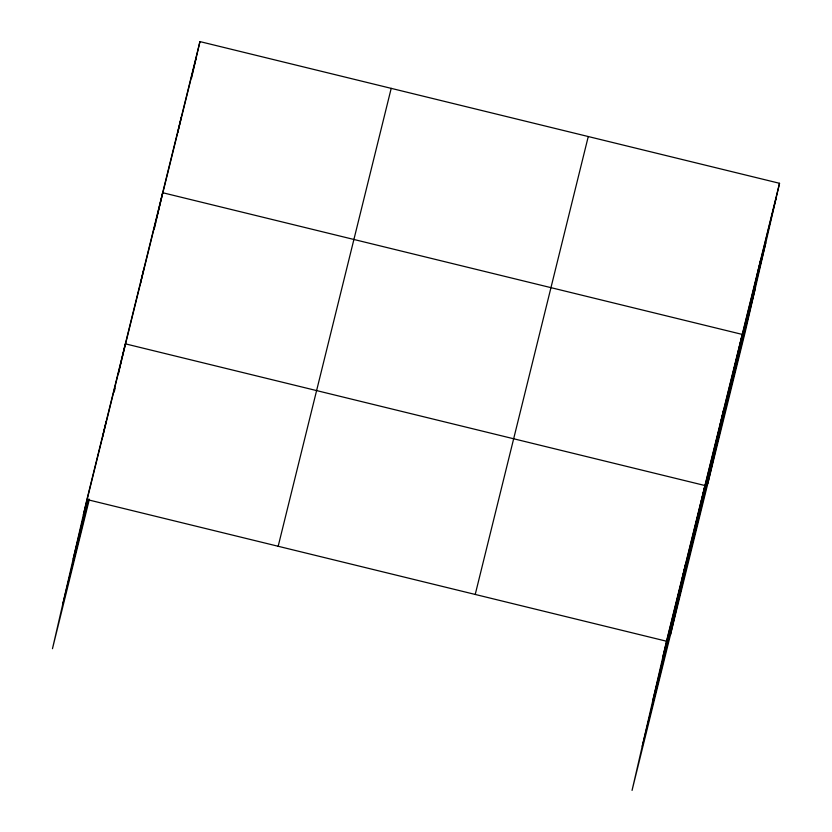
<?xml version="1.0" encoding="UTF-8"?>
<svg xmlns="http://www.w3.org/2000/svg" width="832" height="832" viewBox="0 0 832 832"><rect width="100%" height="100%" fill="white"/><g stroke="black" fill="none" stroke-linecap="round" stroke-linejoin="round"><path stroke-width="1.25" d="M779.532 183.3L666.494 641.212L632.05 790.4L745.087 332.488L779.532 183.3L199.95 41.6L86.913 499.512L52.468 648.7L89.346 499.283M102.575 437.039L106.122 421.668M114.223 391.997L115.097 388.211M118.3 374.338L121.794 359.195L83.366 514.883M122.065 358.01L125.341 343.824L704.922 485.524L670.488 634.712M143.998 268.268L140.442 283.639L196.404 56.971M154.149 229.528L155.896 221.957M156.478 219.44L162.646 192.712L742.227 334.412L707.782 483.6M177.746 132.527L181.293 117.156M191.443 78.416L199.95 41.6M682.157 578.739L685.714 563.368M720.034 425.339L723.58 409.968M757.328 274.227L760.885 258.856M122.106 357.937L140.14 284.898M73.164 559.042L87.734 500.032M62.66 604.542L88.702 499.075M278.169 546.281L391.206 88.358M475.228 594.454L588.266 136.542M662.948 656.583L775.986 198.671M652.746 700.742L765.794 242.83M642.242 746.242L755.29 288.33M86.913 499.512L666.494 641.212"/></g></svg>
